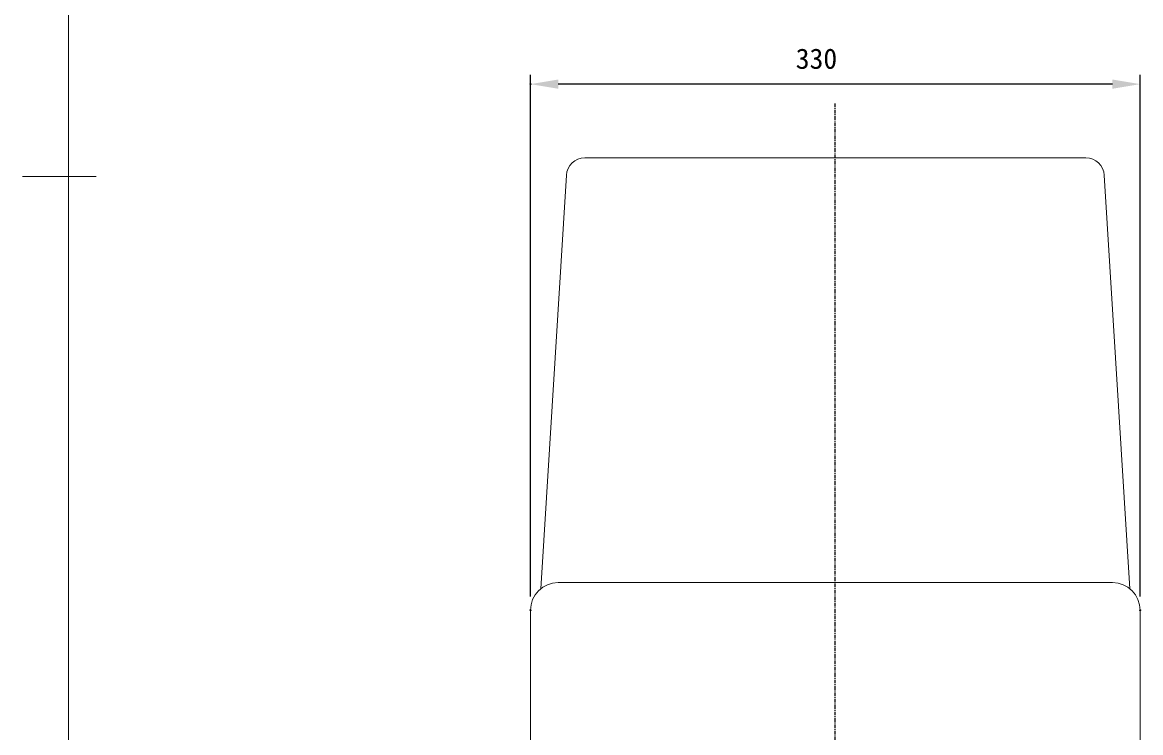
# Model space of a CAD drawing. Units: millimetres, scale not verified. Extents: x -203 to 203, y -143 to 143.
# Drawn here: x -203 to -82, y -60.3 to 16.7 of the extents above; entities that cross this region are included whole.
import ezdxf
from ezdxf.enums import TextEntityAlignment as Align

# ---------------------------------------------------------------- set-up
doc = ezdxf.new("R2010")
doc.units = ezdxf.units.MM
doc.header["$LTSCALE"] = 0.5
doc.header["$PDMODE"] = 32
doc.header["$PDSIZE"] = 0.1
doc.linetypes.add('USER2', pattern=[1.259843, 0.787402, -0.15748, 0.15748, -0.15748])
for name, color, linetype, lineweight in [('0-1_DIMENSION_LINES$02_DIMENSI', 7, 'Continuous', 25), ('0-4_図面_FORMAT$01_WAKU$OUT_LINE', 6, 'Continuous', 18), ('0-8_DIMENSION_LINES$03_LINES', 7, 'Continuous', 18), ('0-A_DIMENSION_LINES$01_CENTER_', 7, 'USER2', 25)]:
    doc.layers.add(name, color=color, linetype=linetype, lineweight=lineweight)
doc.layers.add('0-2_DEFPOINTS', color=7, linetype='Continuous')
doc.styles.add('ＭＳ ゴシック', font='')
doc.styles.get('ＭＳ ゴシック').set_extended_font_data('MS Gothic')

# ---------------------------------------------------------------- blocks, each defined once
blk = doc.blocks.new('D1')
at = {"layer": '0-1_DIMENSION_LINES$02_DIMENSI'}
for p, q in [((854, 849), (854, 962)), ((986, 849), (986, 962)), ((980, 960), (860, 960))]:
    blk.add_line(p, q, dxfattribs=at)
for points in [[(860, 961), (860, 959), (854, 960)], [(980, 959), (980, 961), (986, 960)]]:
    blk.add_solid(points, dxfattribs=at)
at = {"layer": '0-2_DEFPOINTS'}
for p in [(854, 960), (854, 846), (986, 846)]:
    blk.add_point(p, dxfattribs=at)
at = {"layer": '0-1_DIMENSION_LINES$02_DIMENSI', "style": 'ＭＳ ゴシック'}
blk.add_text('330', height=4.399, dxfattribs=at).set_placement((911.429, 962), align=Align.BOTTOM_LEFT)

msp = doc.modelspace()

# ---------------------------------------------------------------- linework, layer by layer
at = {"layer": '0-4_図面_FORMAT$01_WAKU$OUT_LINE'}
for p, q in [((-198, 138), (-198, -138)), ((-195, 0), (-203, 0))]:
    msp.add_line(p, q, dxfattribs=at)
at = {"layer": '0-8_DIMENSION_LINES$03_LINES'}
for p, q in [((-115, 2), (-142.1197, 2)), ((-115, 2), (-87.8803, 2)), ((-144.1159, 0.1232), (-146.8804, -44.6625)), ((-85.8841, 0.1232), (-83.1196, -44.6625)), ((-145, -44), (-85, -44)), ((-148, -61.8019), (-148, -47)), ((-82, -47), (-82, -61.8019))]:
    msp.add_line(p, q, dxfattribs=at)
for centre, radius, start, end in [((-142.1197, 0), 2, 90, 176.46771), ((-87.8803, 0), 2, 3.53229, 90), ((-145, -47), 3, 90, 180), ((-85, -47), 3, 0, 90)]:
    msp.add_arc(centre, radius, start, end, dxfattribs=at)
at = {"layer": '0-A_DIMENSION_LINES$01_CENTER_'}
msp.add_line((-115, -100), (-115, 8), dxfattribs=at)

# ---------------------------------------------------------------- block references
at = {"layer": '0-1_DIMENSION_LINES$02_DIMENSI', "xscale": 0.5, "yscale": 0.5}
msp.add_blockref('D1', (-575, -470), dxfattribs=at)

doc.saveas('drawing.dxf')
